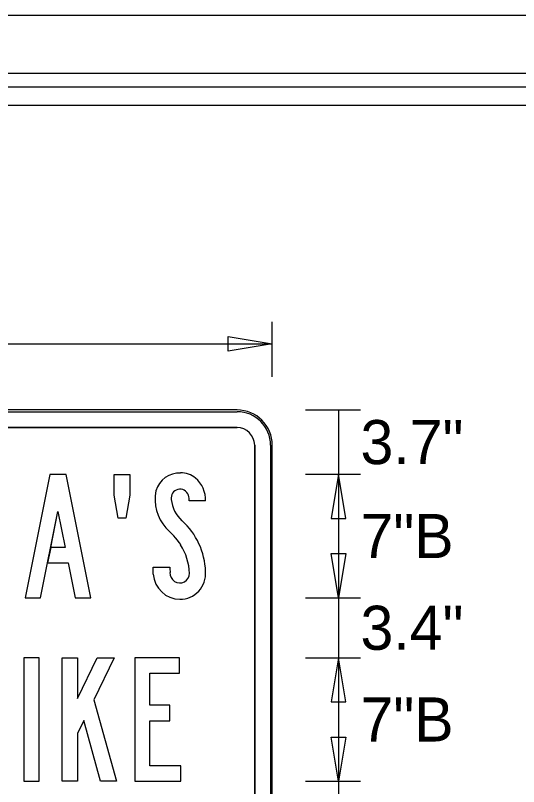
# Model space of a CAD drawing. Extents: x 17890628 to 17890844, y 17897693 to 17898000.
# Drawn here: x 17890818.48 to 17890826.09, y 17897988.15 to 17897999.81 of the extents above; entities that cross this region are included whole.
import ezdxf

# ---------------------------------------------------------------- set-up
doc = ezdxf.new("R2010")
doc.units = 0
for name, color, linetype in [('GSBWFill', 7, 'Continuous'), ('GSColorFill', 7, 'Continuous'), ('GSDims', 7, 'Continuous'), ('PlotBorder_dp', 7, 'Continuous'), ('SheetBorder_dp', 7, 'Continuous'), ('SheetLinesMisc2_dp', 7, 'Continuous')]:
    doc.layers.add(name, color=color, linetype=linetype)

msp = doc.modelspace()

# ---------------------------------------------------------------- linework, layer by layer
at = {"layer": 'GSBWFill'}
for p, q in [((17890821.832, 17897993.845), (17890812.232, 17897993.845)), ((17890821.832, 17897993.845), (17890812.232, 17897993.845)), ((17890821.832, 17897993.845), (17890812.232, 17897993.845)), ((17890821.832, 17897993.579), (17890812.232, 17897993.579)), ((17890812.232, 17897993.579), (17890821.832, 17897993.579)), ((17890812.232, 17897993.579), (17890821.832, 17897993.579)), ((17890822.099, 17897981.578), (17890822.099, 17897993.312)), ((17890822.099, 17897993.312), (17890822.099, 17897981.578)), ((17890822.099, 17897993.312), (17890822.099, 17897981.578)), ((17890822.365, 17897981.578), (17890822.365, 17897993.312)), ((17890822.365, 17897981.578), (17890822.365, 17897993.312)), ((17890822.365, 17897981.578), (17890822.365, 17897993.312)), ((17890821.355, 17897992.469), (17890821.108, 17897992.469)), ((17890821.355, 17897992.469), (17890821.108, 17897992.469)), ((17890821.355, 17897992.469), (17890821.108, 17897992.469)), ((17890820.565, 17897991.468), (17890820.819, 17897991.468)), ((17890820.565, 17897991.468), (17890820.819, 17897991.468)), ((17890820.565, 17897991.468), (17890820.819, 17897991.468))]:
    msp.add_line(p, q, dxfattribs=at)
for points in [[(17890819.283, 17897991.534), (17890819.389, 17897991.006), (17890819.623, 17897991.006), (17890819.249, 17897992.871), (17890819.005, 17897992.871), (17890818.631, 17897991.006), (17890818.865, 17897991.006), (17890818.971, 17897991.534)], [(17890819.018, 17897991.767), (17890818.971, 17897991.534), (17890819.283, 17897991.534), (17890819.389, 17897991.006), (17890819.623, 17897991.006), (17890819.249, 17897992.871), (17890819.005, 17897992.871), (17890818.631, 17897991.006), (17890818.865, 17897991.006), (17890819.127, 17897992.31), (17890819.236, 17897991.767)], [(17890819.018, 17897991.767), (17890818.971, 17897991.534), (17890819.283, 17897991.534), (17890819.389, 17897991.006), (17890819.623, 17897991.006), (17890819.249, 17897992.871), (17890819.005, 17897992.871), (17890818.631, 17897991.006), (17890818.865, 17897991.006), (17890819.127, 17897992.31), (17890819.236, 17897991.767)], [(17890819.978, 17897992.557), (17890819.978, 17897992.871), (17890820.211, 17897992.871), (17890820.211, 17897992.557), (17890820.153, 17897992.21), (17890820.036, 17897992.21)], [(17890819.978, 17897992.557), (17890819.978, 17897992.871), (17890820.211, 17897992.871), (17890820.211, 17897992.557), (17890820.153, 17897992.21), (17890820.036, 17897992.21)], [(17890819.978, 17897992.557), (17890819.978, 17897992.871), (17890820.211, 17897992.871), (17890820.211, 17897992.557), (17890820.153, 17897992.21), (17890820.036, 17897992.21)], [(17890819.127, 17897992.31), (17890819.236, 17897991.767), (17890819.018, 17897991.767)], [(17890818.843, 17897990.099), (17890818.613, 17897990.099), (17890818.613, 17897988.233), (17890818.843, 17897988.233)], [(17890818.843, 17897990.099), (17890818.613, 17897990.099), (17890818.613, 17897988.233), (17890818.843, 17897988.233)], [(17890818.843, 17897990.099), (17890818.613, 17897990.099), (17890818.613, 17897988.233), (17890818.843, 17897988.233)], [(17890819.192, 17897988.233), (17890819.192, 17897990.099), (17890819.422, 17897990.099), (17890819.422, 17897989.482), (17890819.721, 17897990.099), (17890819.977, 17897990.099), (17890819.669, 17897989.463), (17890820.01, 17897988.233), (17890819.772, 17897988.233), (17890819.517, 17897989.15), (17890819.422, 17897988.953), (17890819.422, 17897988.233)], [(17890819.192, 17897988.233), (17890819.192, 17897990.099), (17890819.422, 17897990.099), (17890819.422, 17897989.482), (17890819.721, 17897990.099), (17890819.977, 17897990.099), (17890819.669, 17897989.463), (17890820.01, 17897988.233), (17890819.772, 17897988.233), (17890819.517, 17897989.15), (17890819.422, 17897988.953), (17890819.422, 17897988.233)], [(17890819.192, 17897988.233), (17890819.192, 17897990.099), (17890819.422, 17897990.099), (17890819.422, 17897989.482), (17890819.721, 17897990.099), (17890819.977, 17897990.099), (17890819.669, 17897989.463), (17890820.01, 17897988.233), (17890819.772, 17897988.233), (17890819.517, 17897989.15), (17890819.422, 17897988.953), (17890819.422, 17897988.233)], [(17890820.516, 17897988.466), (17890820.516, 17897989.146), (17890820.817, 17897989.146), (17890820.817, 17897989.38), (17890820.516, 17897989.38), (17890820.516, 17897989.866), (17890820.965, 17897989.866), (17890820.965, 17897990.099), (17890820.286, 17897990.099), (17890820.286, 17897988.233), (17890820.985, 17897988.233), (17890820.985, 17897988.466)], [(17890820.516, 17897988.466), (17890820.516, 17897989.146), (17890820.817, 17897989.146), (17890820.817, 17897989.38), (17890820.516, 17897989.38), (17890820.516, 17897989.866), (17890820.965, 17897989.866), (17890820.965, 17897990.099), (17890820.286, 17897990.099), (17890820.286, 17897988.233), (17890820.985, 17897988.233), (17890820.985, 17897988.466)], [(17890820.516, 17897988.466), (17890820.516, 17897989.146), (17890820.817, 17897989.146), (17890820.817, 17897989.38), (17890820.516, 17897989.38), (17890820.516, 17897989.866), (17890820.965, 17897989.866), (17890820.965, 17897990.099), (17890820.286, 17897990.099), (17890820.286, 17897988.233), (17890820.985, 17897988.233), (17890820.985, 17897988.466)]]:
    msp.add_lwpolyline(points, close=True, dxfattribs=at)
for radius in [0.533, 0.533, 0.533, 0.267, 0.267, 0.267]:
    msp.add_arc((17890821.832, 17897993.312), radius, 360, 90, dxfattribs=at)
for centre, major_axis, start_param, end_param in [((17890820.964, 17897992.514), (0, 0.378), 6.238773, 7.56343), ((17890820.964, 17897992.514), (0, 0.378), 6.238773, 7.56343), ((17890820.964, 17897992.514), (0, 0.378), 6.238773, 7.56343), ((17890820.988, 17897992.539), (0, 0.354), 5.608184, 6.306169), ((17890820.988, 17897992.539), (0, 0.354), 5.608184, 6.306169), ((17890820.988, 17897992.539), (0, 0.354), 5.608184, 6.306169), ((17890820.943, 17897992.492), (0, 0.419), 4.658508, 5.592972), ((17890820.943, 17897992.492), (0, 0.419), 4.658508, 5.592972), ((17890820.943, 17897992.492), (0, 0.419), 4.658508, 5.592972), ((17890821.231, 17897992.496), (0, 0.647), 1.37325, 2.303641), ((17890821.231, 17897992.496), (0, 0.647), 1.37325, 2.303641), ((17890821.231, 17897992.496), (0, 0.647), 1.37325, 2.303641), ((17890820.971, 17897992.511), (0, 0.136), 5.044718, 8.004311), ((17890820.971, 17897992.511), (0, 0.136), 5.044718, 8.004311), ((17890820.971, 17897992.511), (0, 0.136), 5.044718, 8.004311), ((17890820.893, 17897992.488), (0, 0.219), 4.624973, 5.022668), ((17890820.893, 17897992.488), (0, 0.219), 4.624973, 5.022668), ((17890820.893, 17897992.488), (0, 0.219), 4.624973, 5.022668), ((17890821.32, 17897992.539), (0, 0.491), 1.669462, 2.420236), ((17890821.32, 17897992.539), (0, 0.491), 1.669462, 2.420236), ((17890821.32, 17897992.539), (0, 0.491), 1.669462, 2.420236), ((17890820.299, 17897991.366), (0, 1.075), 4.746366, 5.558127), ((17890820.299, 17897991.366), (0, 1.075), 4.746366, 5.558127), ((17890820.299, 17897991.366), (0, 1.075), 4.746366, 5.558127), ((17890819.713, 17897990.893), (0, 1.58), 5.330576, 5.546891), ((17890819.713, 17897990.893), (0, 1.58), 5.330576, 5.546891), ((17890819.713, 17897990.893), (0, 1.58), 5.330576, 5.546891), ((17890820.245, 17897991.332), (0, 0.885), 4.761194, 5.279997), ((17890820.245, 17897991.332), (0, 0.885), 4.761194, 5.279997), ((17890820.245, 17897991.332), (0, 0.885), 4.761194, 5.279997), ((17890803.072, 17897991.088), (0, 17.764), 4.727928, 4.733783), ((17890803.072, 17897991.088), (0, 17.764), 4.727928, 4.733783), ((17890803.072, 17897991.088), (0, 17.764), 4.727928, 4.733783), ((17890820.968, 17897991.381), (0, 0.151), 1.518722, 4.675676), ((17890820.968, 17897991.381), (0, 0.151), 1.518722, 4.675676), ((17890820.968, 17897991.381), (0, 0.151), 1.518722, 4.675676), ((17890821.878, 17897991.441), (0, 1.075), 1.545917, 1.619781), ((17890821.878, 17897991.441), (0, 1.075), 1.545917, 1.619781), ((17890821.878, 17897991.441), (0, 1.075), 1.545917, 1.619781), ((17890820.975, 17897991.373), (0, 0.389), 3.127116, 4.786666), ((17890820.975, 17897991.373), (0, 0.389), 3.127116, 4.786666), ((17890820.975, 17897991.373), (0, 0.389), 3.127116, 4.786666), ((17890820.968, 17897991.393), (0, 0.409), 1.642579, 3.144332), ((17890820.968, 17897991.393), (0, 0.409), 1.642579, 3.144332), ((17890820.968, 17897991.393), (0, 0.409), 1.642579, 3.144332)]:
    msp.add_ellipse(centre, major_axis=major_axis, ratio=0.985, start_param=start_param, end_param=end_param, dxfattribs=at)
at = {"layer": 'GSColorFill'}
for p, q in [((17890821.832, 17897993.845), (17890812.232, 17897993.845)), ((17890821.832, 17897993.845), (17890812.232, 17897993.845)), ((17890821.832, 17897993.845), (17890812.232, 17897993.845)), ((17890812.232, 17897993.819), (17890821.832, 17897993.819)), ((17890812.232, 17897993.579), (17890821.832, 17897993.579)), ((17890822.099, 17897993.312), (17890822.099, 17897981.578)), ((17890822.339, 17897993.312), (17890822.339, 17897981.578)), ((17890822.365, 17897981.578), (17890822.365, 17897993.312)), ((17890822.365, 17897981.578), (17890822.365, 17897993.312)), ((17890822.365, 17897981.578), (17890822.365, 17897993.312)), ((17890821.355, 17897992.469), (17890821.108, 17897992.469)), ((17890821.355, 17897992.469), (17890821.108, 17897992.469)), ((17890821.355, 17897992.469), (17890821.108, 17897992.469)), ((17890820.565, 17897991.468), (17890820.819, 17897991.468)), ((17890820.565, 17897991.468), (17890820.819, 17897991.468)), ((17890820.565, 17897991.468), (17890820.819, 17897991.468))]:
    msp.add_line(p, q, dxfattribs=at)
for points in [[(17890819.283, 17897991.534), (17890819.389, 17897991.006), (17890819.623, 17897991.006), (17890819.249, 17897992.871), (17890819.005, 17897992.871), (17890818.631, 17897991.006), (17890818.865, 17897991.006), (17890818.971, 17897991.534)], [(17890819.018, 17897991.767), (17890818.971, 17897991.534), (17890819.283, 17897991.534), (17890819.389, 17897991.006), (17890819.623, 17897991.006), (17890819.249, 17897992.871), (17890819.005, 17897992.871), (17890818.631, 17897991.006), (17890818.865, 17897991.006), (17890819.127, 17897992.31), (17890819.236, 17897991.767)], [(17890819.018, 17897991.767), (17890818.971, 17897991.534), (17890819.283, 17897991.534), (17890819.389, 17897991.006), (17890819.623, 17897991.006), (17890819.249, 17897992.871), (17890819.005, 17897992.871), (17890818.631, 17897991.006), (17890818.865, 17897991.006), (17890819.127, 17897992.31), (17890819.236, 17897991.767)], [(17890819.978, 17897992.557), (17890819.978, 17897992.871), (17890820.211, 17897992.871), (17890820.211, 17897992.557), (17890820.153, 17897992.21), (17890820.036, 17897992.21)], [(17890819.978, 17897992.557), (17890819.978, 17897992.871), (17890820.211, 17897992.871), (17890820.211, 17897992.557), (17890820.153, 17897992.21), (17890820.036, 17897992.21)], [(17890819.978, 17897992.557), (17890819.978, 17897992.871), (17890820.211, 17897992.871), (17890820.211, 17897992.557), (17890820.153, 17897992.21), (17890820.036, 17897992.21)], [(17890819.127, 17897992.31), (17890819.236, 17897991.767), (17890819.018, 17897991.767)], [(17890818.843, 17897990.099), (17890818.613, 17897990.099), (17890818.613, 17897988.233), (17890818.843, 17897988.233)], [(17890818.843, 17897990.099), (17890818.613, 17897990.099), (17890818.613, 17897988.233), (17890818.843, 17897988.233)], [(17890818.843, 17897990.099), (17890818.613, 17897990.099), (17890818.613, 17897988.233), (17890818.843, 17897988.233)], [(17890819.192, 17897988.233), (17890819.192, 17897990.099), (17890819.422, 17897990.099), (17890819.422, 17897989.482), (17890819.721, 17897990.099), (17890819.977, 17897990.099), (17890819.669, 17897989.463), (17890820.01, 17897988.233), (17890819.772, 17897988.233), (17890819.517, 17897989.15), (17890819.422, 17897988.953), (17890819.422, 17897988.233)], [(17890819.192, 17897988.233), (17890819.192, 17897990.099), (17890819.422, 17897990.099), (17890819.422, 17897989.482), (17890819.721, 17897990.099), (17890819.977, 17897990.099), (17890819.669, 17897989.463), (17890820.01, 17897988.233), (17890819.772, 17897988.233), (17890819.517, 17897989.15), (17890819.422, 17897988.953), (17890819.422, 17897988.233)], [(17890819.192, 17897988.233), (17890819.192, 17897990.099), (17890819.422, 17897990.099), (17890819.422, 17897989.482), (17890819.721, 17897990.099), (17890819.977, 17897990.099), (17890819.669, 17897989.463), (17890820.01, 17897988.233), (17890819.772, 17897988.233), (17890819.517, 17897989.15), (17890819.422, 17897988.953), (17890819.422, 17897988.233)], [(17890820.516, 17897988.466), (17890820.516, 17897989.146), (17890820.817, 17897989.146), (17890820.817, 17897989.38), (17890820.516, 17897989.38), (17890820.516, 17897989.866), (17890820.965, 17897989.866), (17890820.965, 17897990.099), (17890820.286, 17897990.099), (17890820.286, 17897988.233), (17890820.985, 17897988.233), (17890820.985, 17897988.466)], [(17890820.516, 17897988.466), (17890820.516, 17897989.146), (17890820.817, 17897989.146), (17890820.817, 17897989.38), (17890820.516, 17897989.38), (17890820.516, 17897989.866), (17890820.965, 17897989.866), (17890820.965, 17897990.099), (17890820.286, 17897990.099), (17890820.286, 17897988.233), (17890820.985, 17897988.233), (17890820.985, 17897988.466)], [(17890820.516, 17897988.466), (17890820.516, 17897989.146), (17890820.817, 17897989.146), (17890820.817, 17897989.38), (17890820.516, 17897989.38), (17890820.516, 17897989.866), (17890820.965, 17897989.866), (17890820.965, 17897990.099), (17890820.286, 17897990.099), (17890820.286, 17897988.233), (17890820.985, 17897988.233), (17890820.985, 17897988.466)]]:
    msp.add_lwpolyline(points, close=True, dxfattribs=at)
for radius, start in [(0.533, 360), (0.533, 360), (0.533, 0), (0.507, 0), (0.267, 360)]:
    msp.add_arc((17890821.832, 17897993.312), radius, start, 90, dxfattribs=at)
for centre, major_axis, start_param, end_param in [((17890820.964, 17897992.514), (0, 0.378), 6.238773, 7.56343), ((17890820.964, 17897992.514), (0, 0.378), 6.238773, 7.56343), ((17890820.964, 17897992.514), (0, 0.378), 6.238773, 7.56343), ((17890820.988, 17897992.539), (0, 0.354), 5.608184, 6.306169), ((17890820.988, 17897992.539), (0, 0.354), 5.608184, 6.306169), ((17890820.988, 17897992.539), (0, 0.354), 5.608184, 6.306169), ((17890820.943, 17897992.492), (0, 0.419), 4.658508, 5.592972), ((17890820.943, 17897992.492), (0, 0.419), 4.658508, 5.592972), ((17890820.943, 17897992.492), (0, 0.419), 4.658508, 5.592972), ((17890821.231, 17897992.496), (0, 0.647), 1.37325, 2.303641), ((17890821.231, 17897992.496), (0, 0.647), 1.37325, 2.303641), ((17890821.231, 17897992.496), (0, 0.647), 1.37325, 2.303641), ((17890820.971, 17897992.511), (0, 0.136), 5.044718, 8.004311), ((17890820.971, 17897992.511), (0, 0.136), 5.044718, 8.004311), ((17890820.971, 17897992.511), (0, 0.136), 5.044718, 8.004311), ((17890820.893, 17897992.488), (0, 0.219), 4.624973, 5.022668), ((17890820.893, 17897992.488), (0, 0.219), 4.624973, 5.022668), ((17890820.893, 17897992.488), (0, 0.219), 4.624973, 5.022668), ((17890821.32, 17897992.539), (0, 0.491), 1.669462, 2.420236), ((17890821.32, 17897992.539), (0, 0.491), 1.669462, 2.420236), ((17890821.32, 17897992.539), (0, 0.491), 1.669462, 2.420236), ((17890820.299, 17897991.366), (0, 1.075), 4.746366, 5.558127), ((17890820.299, 17897991.366), (0, 1.075), 4.746366, 5.558127), ((17890820.299, 17897991.366), (0, 1.075), 4.746366, 5.558127), ((17890819.713, 17897990.893), (0, 1.58), 5.330576, 5.546891), ((17890819.713, 17897990.893), (0, 1.58), 5.330576, 5.546891), ((17890819.713, 17897990.893), (0, 1.58), 5.330576, 5.546891), ((17890820.245, 17897991.332), (0, 0.885), 4.761194, 5.279997), ((17890820.245, 17897991.332), (0, 0.885), 4.761194, 5.279997), ((17890820.245, 17897991.332), (0, 0.885), 4.761194, 5.279997), ((17890803.072, 17897991.088), (0, 17.764), 4.727928, 4.733783), ((17890803.072, 17897991.088), (0, 17.764), 4.727928, 4.733783), ((17890803.072, 17897991.088), (0, 17.764), 4.727928, 4.733783), ((17890820.968, 17897991.381), (0, 0.151), 1.518722, 4.675676), ((17890820.968, 17897991.381), (0, 0.151), 1.518722, 4.675676), ((17890820.968, 17897991.381), (0, 0.151), 1.518722, 4.675676), ((17890821.878, 17897991.441), (0, 1.075), 1.545917, 1.619781), ((17890821.878, 17897991.441), (0, 1.075), 1.545917, 1.619781), ((17890821.878, 17897991.441), (0, 1.075), 1.545917, 1.619781), ((17890820.975, 17897991.373), (0, 0.389), 3.127116, 4.786666), ((17890820.975, 17897991.373), (0, 0.389), 3.127116, 4.786666), ((17890820.975, 17897991.373), (0, 0.389), 3.127116, 4.786666), ((17890820.968, 17897991.393), (0, 0.409), 1.642579, 3.144332), ((17890820.968, 17897991.393), (0, 0.409), 1.642579, 3.144332), ((17890820.968, 17897991.393), (0, 0.409), 1.642579, 3.144332)]:
    msp.add_ellipse(centre, major_axis=major_axis, ratio=0.985, start_param=start_param, end_param=end_param, dxfattribs=at)
at = {"layer": 'GSDims'}
for p, q in [((17890822.365, 17897994.346), (17890822.365, 17897995.179)), ((17890811.698, 17897994.846), (17890822.365, 17897994.846)), ((17890822.865, 17897993.846), (17890823.698, 17897993.846)), ((17890823.365, 17897993.846), (17890823.365, 17897992.873)), ((17890822.865, 17897992.873), (17890823.698, 17897992.873)), ((17890822.865, 17897992.873), (17890823.698, 17897992.873)), ((17890823.365, 17897992.873), (17890823.365, 17897991.006)), ((17890822.865, 17897991.006), (17890823.698, 17897991.006)), ((17890822.865, 17897991.006), (17890823.698, 17897991.006)), ((17890823.365, 17897991.006), (17890823.365, 17897990.099)), ((17890822.865, 17897990.099), (17890823.698, 17897990.099)), ((17890822.865, 17897990.099), (17890823.698, 17897990.099)), ((17890823.365, 17897990.099), (17890823.365, 17897988.233)), ((17890822.865, 17897988.233), (17890823.698, 17897988.233)), ((17890822.865, 17897988.233), (17890823.698, 17897988.233)), ((17890823.365, 17897988.233), (17890823.365, 17897987.316))]:
    msp.add_line(p, q, dxfattribs=at)
for points in [[(17890822.365, 17897994.846), (17890821.698, 17897994.735), (17890821.698, 17897994.957)], [(17890823.365, 17897992.873), (17890823.254, 17897992.206), (17890823.476, 17897992.206)], [(17890823.365, 17897991.006), (17890823.254, 17897991.673), (17890823.476, 17897991.673)], [(17890823.365, 17897990.099), (17890823.254, 17897989.433), (17890823.476, 17897989.433)], [(17890823.365, 17897988.233), (17890823.254, 17897988.899), (17890823.476, 17897988.899)]]:
    msp.add_lwpolyline(points, close=True, dxfattribs=at)
at = {"layer": 'PlotBorder_dp'}
msp.add_lwpolyline([(17890700.471, 17897907.435), (17890844.259, 17897907.435), (17890844.259, 17897999.809), (17890700.471, 17897999.809)], close=True, dxfattribs=at)
at = {"layer": 'SheetBorder_dp'}
msp.add_line((17890705.263, 17897998.938), (17890839.466, 17897998.938), dxfattribs=at)
at = {"layer": 'SheetLinesMisc2_dp'}
for p, q in [((17890705.5, 17897998.732), (17890839.233, 17897998.732)), ((17890793.11, 17897998.455), (17890838.594, 17897998.455))]:
    msp.add_line(p, q, dxfattribs=at)

# ---------------------------------------------------------------- texts
at = {"layer": 'GSDims'}
for s, p in [('3.7"', (17890823.698, 17897993.026)), ('7"B', (17890823.698, 17897991.606)), ('3.4"', (17890823.698, 17897990.219)), ('7"B', (17890823.698, 17897988.833))]:
    msp.add_text(s, height=0.6667, dxfattribs=at).set_placement(p)

doc.saveas('drawing.dxf')
